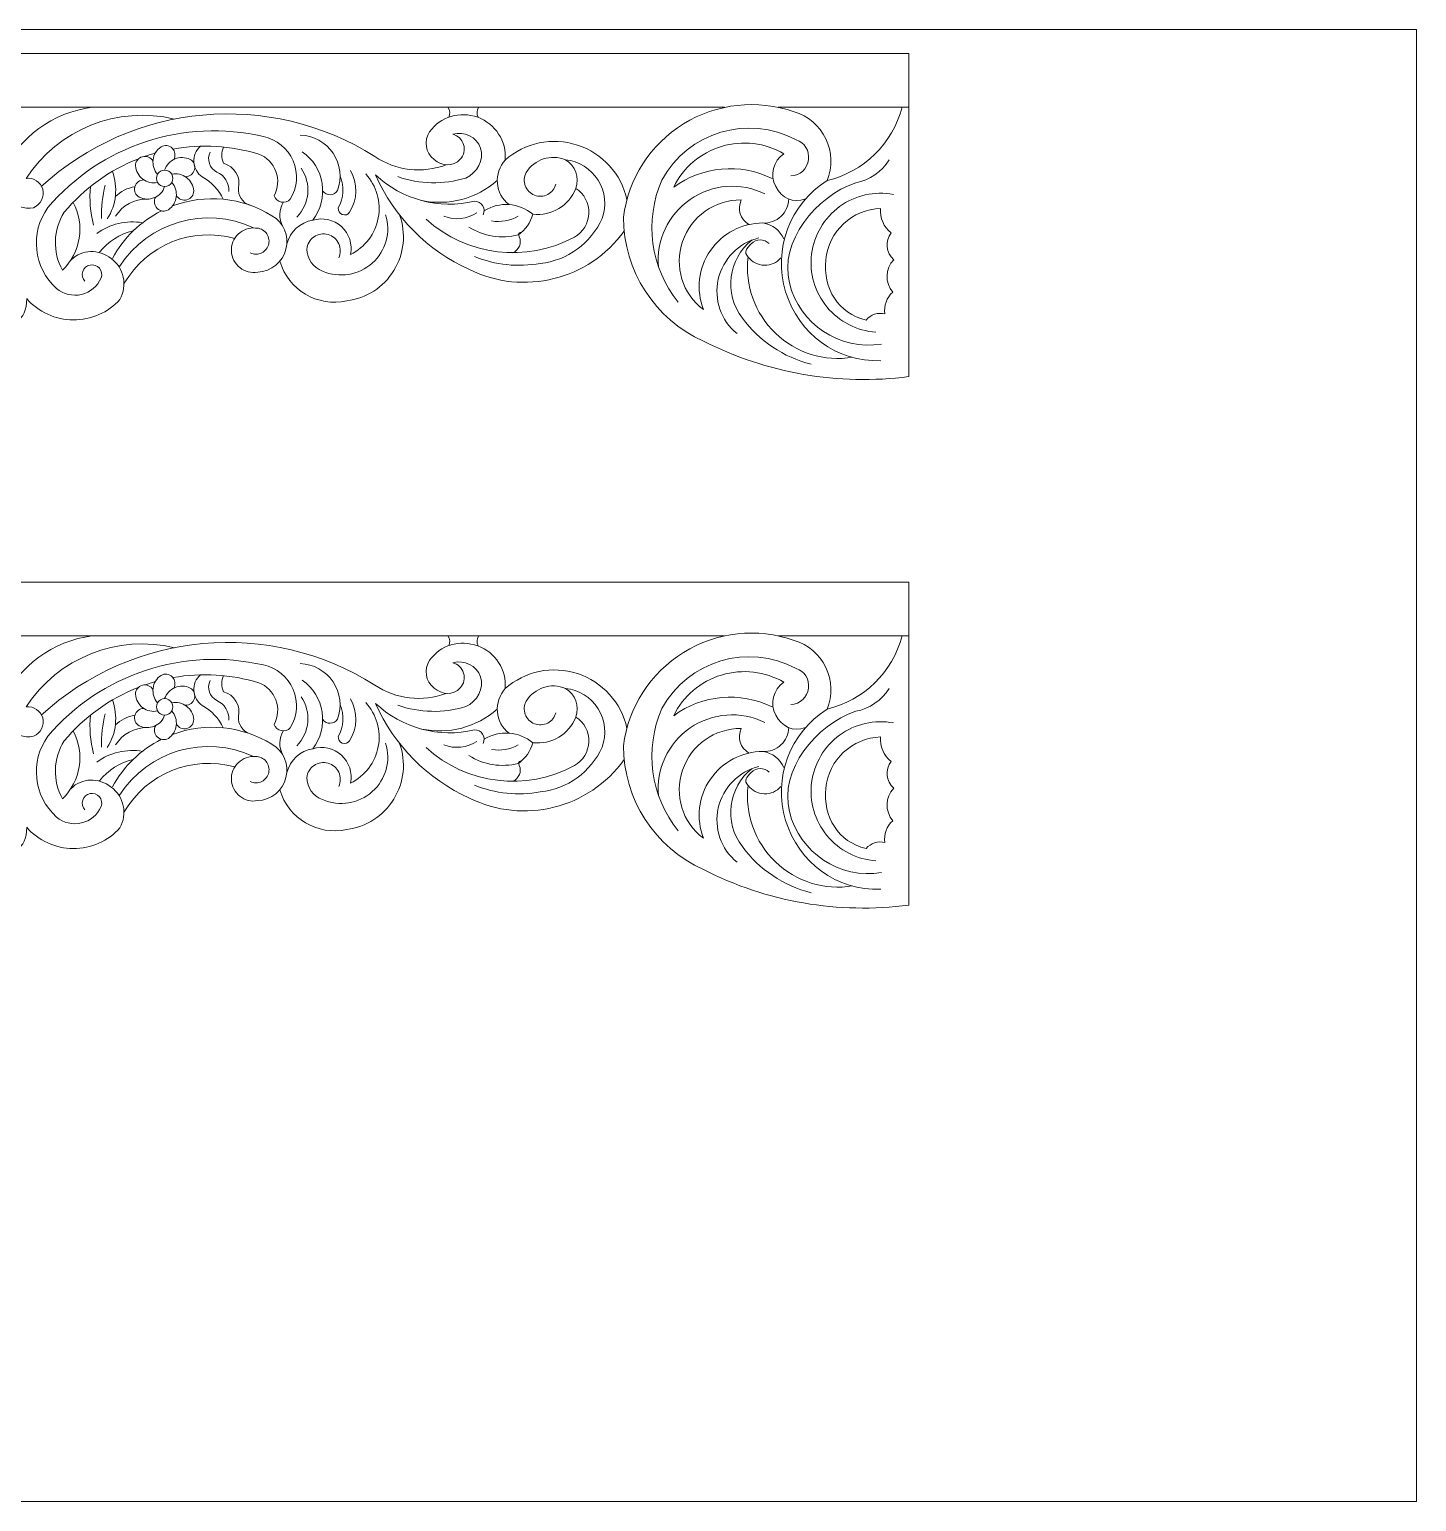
# Model space of a CAD drawing. Header units: millimetres. Extents: x 4871 to 5115, y 2124 to 2384.
# Drawn here: x 4999.9 to 5114.9, y 2124.1 to 2246.1 of the extents above; entities that cross this region are included whole.
import ezdxf

# ---------------------------------------------------------------- set-up
doc = ezdxf.new("R2010")
doc.units = ezdxf.units.MM
doc.header["$MEASUREMENT"] = 0
doc.layers.add('SITARA ALL', color=18, linetype='Continuous', true_color=0x000000)

msp = doc.modelspace()

# ---------------------------------------------------------------- linework, layer by layer
at = {"layer": 'SITARA ALL', "lineweight": 9}
for points, knots in [([(4870.88, 2246.05), (4870.88, 2246.05), (5114.88, 2246.05), (5114.88, 2246.05), (5114.88, 2246.05), (5114.88, 2124.05), (5114.88, 2124.05), (5114.88, 2124.05), (4870.88, 2124.05), (4870.88, 2124.05), (4870.88, 2124.05), (4870.88, 2246.05), (4870.88, 2246.05)], [0, 0, 0, 0, 0.25, 0.25, 0.25, 0.5, 0.5, 0.5, 0.75, 0.75, 0.75, 1, 1, 1, 1]), ([(5072.25, 2239.6), (5071.46, 2236.59), (5069.07, 2234.25), (5066.04, 2233.53), (5066.49, 2234.65), (5066.45, 2235.9), (5065.93, 2236.99), (5065.4, 2238.07), (5064.45, 2238.89), (5063.3, 2239.23), (5060.25, 2240.29), (5056.88, 2239.92), (5054.14, 2238.22), (5051.39, 2236.52), (5049.56, 2233.69), (5049.16, 2230.48), (5049.16, 2226.06), (5051.75, 2222.04), (5055.79, 2220.22), (5061.04, 2217.55), (5066.97, 2216.52), (5072.81, 2217.28), (5072.81, 2217.28), (5072.81, 2244.05), (5072.81, 2244.05), (5072.81, 2244.05), (4872.88, 2244.05), (4872.88, 2244.05), (4872.88, 2244.05), (4872.88, 2217.28), (4872.88, 2217.28), (4878.72, 2216.52), (4884.65, 2217.55), (4889.9, 2220.22), (4893.93, 2222.05), (4896.53, 2226.06), (4896.53, 2230.48), (4896.12, 2233.69), (4894.28, 2236.54), (4891.53, 2238.23), (4888.79, 2239.93), (4885.44, 2240.3), (4882.39, 2239.23), (4881.23, 2238.89), (4880.28, 2238.07), (4879.76, 2236.98), (4879.23, 2235.9), (4879.19, 2234.65), (4879.65, 2233.53), (4876.62, 2234.25), (4874.23, 2236.59), (4873.44, 2239.6), (4873.44, 2239.6), (4883.7, 2239.6), (4883.7, 2239.6)], [0, 0, 0, 0, 0.052632, 0.052632, 0.052632, 0.105263, 0.105263, 0.105263, 0.157895, 0.157895, 0.157895, 0.210526, 0.210526, 0.210526, 0.263158, 0.263158, 0.263158, 0.315789, 0.315789, 0.315789, 0.368421, 0.368421, 0.368421, 0.421053, 0.421053, 0.421053, 0.473684, 0.473684, 0.473684, 0.526316, 0.526316, 0.526316, 0.578947, 0.578947, 0.578947, 0.631579, 0.631579, 0.631579, 0.684211, 0.684211, 0.684211, 0.736842, 0.736842, 0.736842, 0.789474, 0.789474, 0.789474, 0.842105, 0.842105, 0.842105, 0.894737, 0.894737, 0.894737, 1, 1, 1, 1]), ([(5034.47, 2234.83), (5032.51, 2234.09), (5030.3, 2234.34), (5028.56, 2235.52), (5019.83, 2241.03), (5008.51, 2240.01), (5000.92, 2233.03)], [0, 0, 0, 0, 0.333333, 0.333333, 0.333333, 1, 1, 1, 1]), ([(5011.96, 2238.62), (5007.24, 2239.75), (5002.31, 2237.79), (4999.67, 2233.71), (5000.29, 2233.79), (5000.87, 2233.4), (5001.04, 2232.8), (5001.21, 2232.2), (5000.85, 2231.54), (5000.28, 2231.28), (4999.51, 2231.13), (4998.71, 2231.4), (4998.19, 2231.98), (4997.66, 2232.57), (4997.48, 2233.39), (4997.71, 2234.15), (4999.07, 2237.13), (5001.88, 2239.19), (5005.13, 2239.6)], [0, 0, 0, 0, 0.142857, 0.142857, 0.142857, 0.285714, 0.285714, 0.285714, 0.428571, 0.428571, 0.428571, 0.571429, 0.571429, 0.571429, 0.714286, 0.714286, 0.714286, 1, 1, 1, 1]), ([(5004.53, 2225.18), (5004.33, 2225.4), (5004.26, 2225.7), (5004.35, 2225.98), (5004.44, 2226.26), (5004.67, 2226.47), (5004.96, 2226.52), (5005.24, 2226.58), (5005.54, 2226.48), (5005.73, 2226.26), (5005.92, 2226.04), (5005.98, 2225.73), (5005.88, 2225.46), (5005.58, 2224.77), (5004.98, 2224.26), (5004.25, 2224.09), (5003.53, 2223.92), (5002.75, 2224.1), (5002.18, 2224.58), (5000.26, 2226.3), (4999.96, 2229.2), (5001.46, 2231.29), (5005.84, 2236.44), (5012.74, 2238.71), (5019.32, 2237.18), (5020.42, 2236.95), (5021.34, 2236.2), (5021.79, 2235.16), (5022.23, 2234.13), (5022.14, 2232.94), (5021.55, 2231.98), (5021.36, 2231.77), (5021.07, 2231.68), (5020.8, 2231.74), (5020.53, 2231.8), (5020.3, 2232), (5020.22, 2232.27), (5020.55, 2232.89), (5020.6, 2233.62), (5020.36, 2234.28), (5020.11, 2234.94), (5019.6, 2235.47), (5018.94, 2235.72), (5016.64, 2236.42), (5014.2, 2236.56), (5011.83, 2236.14)], [0, 0, 0, 0, 0.0625, 0.0625, 0.0625, 0.125, 0.125, 0.125, 0.1875, 0.1875, 0.1875, 0.25, 0.25, 0.25, 0.3125, 0.3125, 0.3125, 0.375, 0.375, 0.375, 0.4375, 0.4375, 0.4375, 0.5, 0.5, 0.5, 0.5625, 0.5625, 0.5625, 0.625, 0.625, 0.625, 0.6875, 0.6875, 0.6875, 0.75, 0.75, 0.75, 0.8125, 0.8125, 0.8125, 0.875, 0.875, 0.875, 1, 1, 1, 1]), ([(5039.36, 2235.23), (5039.48, 2236.79), (5038.55, 2238.23), (5037.08, 2238.77), (5035.61, 2239.3), (5034, 2238.84), (5033.09, 2237.57), (5032.6, 2236.83), (5032.76, 2235.83), (5033.46, 2235.27), (5034.15, 2234.72), (5035.02, 2234.65), (5035.64, 2235.29), (5035.94, 2235.62), (5036.04, 2236.08), (5035.91, 2236.51), (5035.78, 2236.94), (5035.44, 2237.26), (5035.01, 2237.36), (5035.97, 2237.65), (5036.98, 2237.14), (5037.32, 2236.2), (5037.67, 2235.27), (5037, 2234.14), (5036.09, 2233.73), (5034.24, 2233.17), (5032.27, 2233.21), (5030.45, 2233.85)], [0, 0, 0, 0, 0.1, 0.1, 0.1, 0.2, 0.2, 0.2, 0.3, 0.3, 0.3, 0.4, 0.4, 0.4, 0.5, 0.5, 0.5, 0.6, 0.6, 0.6, 0.7, 0.7, 0.7, 0.8, 0.8, 0.8, 1, 1, 1, 1]), ([(5063.04, 2233.91), (5063.79, 2233.94), (5064.4, 2234.51), (5064.49, 2235.26), (5064.58, 2236), (5064.19, 2236.68), (5063.47, 2236.9), (5059.47, 2239.03), (5054.51, 2237.55), (5052.34, 2233.57), (5050.87, 2230.21), (5051.39, 2226.31), (5053.69, 2223.44)], [0, 0, 0, 0, 0.2, 0.2, 0.2, 0.4, 0.4, 0.4, 0.6, 0.6, 0.6, 1, 1, 1, 1]), ([(5011.89, 2235.27), (5012.07, 2235.57), (5012.02, 2235.96), (5011.77, 2236.21), (5011.51, 2236.45), (5011.14, 2236.51), (5010.84, 2236.32), (5010.47, 2236.07), (5010.23, 2235.68), (5010.18, 2235.25), (5010.13, 2234.81), (5010.26, 2234.38), (5010.55, 2234.05)], [0, 0, 0, 0, 0.2, 0.2, 0.2, 0.4, 0.4, 0.4, 0.6, 0.6, 0.6, 1, 1, 1, 1]), ([(5014.1, 2236.37), (5013.73, 2236.04), (5013.53, 2235.56), (5013.56, 2235.06), (5013.59, 2234.56), (5013.85, 2234.11), (5014.26, 2233.83), (5015.02, 2233.41), (5015.63, 2232.76), (5016, 2231.98)], [0, 0, 0, 0, 0.25, 0.25, 0.25, 0.5, 0.5, 0.5, 1, 1, 1, 1]), ([(5016.02, 2236.3), (5015.83, 2235.88), (5015.83, 2235.39), (5016.01, 2234.96), (5016.91, 2234.73), (5017.47, 2233.81), (5017.25, 2232.9), (5017.21, 2232.28), (5017.58, 2231.71), (5018.16, 2231.5)], [0, 0, 0, 0, 0.25, 0.25, 0.25, 0.5, 0.5, 0.5, 1, 1, 1, 1]), ([(5024.24, 2232.66), (5024.38, 2232.46), (5024.62, 2232.34), (5024.86, 2232.35), (5025.11, 2232.36), (5025.33, 2232.49), (5025.46, 2232.7), (5025.85, 2233.73), (5025.71, 2234.88), (5025.1, 2235.79), (5024.49, 2236.7), (5023.48, 2237.26), (5022.38, 2237.29)], [0, 0, 0, 0, 0.2, 0.2, 0.2, 0.4, 0.4, 0.4, 0.6, 0.6, 0.6, 1, 1, 1, 1]), ([(5049.45, 2231.93), (5048.98, 2234.07), (5047.42, 2235.8), (5045.34, 2236.47), (5043.26, 2237.15), (5040.99, 2236.68), (5039.36, 2235.23), (5038.89, 2234.71), (5038.65, 2234.01), (5038.71, 2233.31), (5038.77, 2232.61), (5039.12, 2231.96), (5039.68, 2231.53)], [0, 0, 0, 0, 0.2, 0.2, 0.2, 0.4, 0.4, 0.4, 0.6, 0.6, 0.6, 1, 1, 1, 1]), ([(5061.47, 2233.7), (5058.83, 2235), (5055.69, 2234.72), (5053.32, 2232.98), (5054.11, 2234.61), (5055.55, 2235.83), (5057.28, 2236.36), (5059.01, 2236.88), (5060.89, 2236.66), (5062.46, 2235.75), (5061.57, 2235.15), (5061.28, 2233.98), (5061.78, 2233.03), (5062.28, 2232.08), (5063.23, 2231.6), (5064.23, 2232.01)], [0, 0, 0, 0, 0.166667, 0.166667, 0.166667, 0.333333, 0.333333, 0.333333, 0.5, 0.5, 0.5, 0.666667, 0.666667, 0.666667, 1, 1, 1, 1]), ([(5008.99, 2235.34), (5006.59, 2234.41), (5004.47, 2232.88), (5002.82, 2230.9), (5001.9, 2229.45), (5001.84, 2227.6), (5002.67, 2226.09), (5004.19, 2227.56), (5004.56, 2229.86), (5003.56, 2231.72)], [0, 0, 0, 0, 0.25, 0.25, 0.25, 0.5, 0.5, 0.5, 1, 1, 1, 1]), ([(5010.17, 2235.14), (5010, 2235.45), (5009.64, 2235.6), (5009.3, 2235.5), (5008.95, 2235.41), (5008.72, 2235.11), (5008.73, 2234.75), (5008.76, 2234.32), (5008.98, 2233.91), (5009.33, 2233.65), (5009.68, 2233.38), (5010.13, 2233.28), (5010.55, 2233.37)], [0, 0, 0, 0, 0.2, 0.2, 0.2, 0.4, 0.4, 0.4, 0.6, 0.6, 0.6, 1, 1, 1, 1]), ([(5012.86, 2233.84), (5013.21, 2233.84), (5013.52, 2234.08), (5013.61, 2234.42), (5013.7, 2234.76), (5013.56, 2235.11), (5013.25, 2235.28), (5012.85, 2235.47), (5012.39, 2235.49), (5011.99, 2235.32), (5011.59, 2235.14), (5011.28, 2234.81), (5011.14, 2234.39)], [0, 0, 0, 0, 0.2, 0.2, 0.2, 0.4, 0.4, 0.4, 0.6, 0.6, 0.6, 1, 1, 1, 1]), ([(5016.46, 2232.63), (5016.5, 2233.32), (5016.11, 2233.96), (5015.47, 2234.23), (5014.86, 2234.54), (5014.61, 2235.28), (5014.91, 2235.89)], [0, 0, 0, 0, 0.333333, 0.333333, 0.333333, 1, 1, 1, 1]), ([(5027.8, 2234.08), (5028.7, 2233.09), (5029.09, 2231.74), (5028.84, 2230.43), (5028.6, 2229.12), (5027.74, 2227.99), (5026.55, 2227.4), (5026.72, 2228.25), (5026.43, 2229.13), (5025.79, 2229.71), (5025.14, 2230.29), (5024.25, 2230.49), (5023.42, 2230.24), (5024.08, 2231.1), (5024.36, 2232.2), (5024.19, 2233.27), (5024.03, 2234.35), (5023.43, 2235.3), (5022.54, 2235.92)], [0, 0, 0, 0, 0.142857, 0.142857, 0.142857, 0.285714, 0.285714, 0.285714, 0.428571, 0.428571, 0.428571, 0.571429, 0.571429, 0.571429, 0.714286, 0.714286, 0.714286, 1, 1, 1, 1]), ([(5037.61, 2231.03), (5038.88, 2231.81), (5040.5, 2231.69), (5041.65, 2230.74), (5043.19, 2230.56), (5044.65, 2231.44), (5045.22, 2232.88), (5045.53, 2233.77), (5045.17, 2234.76), (5044.36, 2235.25), (5045.47, 2235.13), (5046.47, 2234.51), (5047.07, 2233.56), (5047.66, 2232.61), (5047.78, 2231.43), (5047.39, 2230.38), (5046.47, 2228.32), (5044.52, 2226.9), (5042.27, 2226.66), (5040.43, 2226.33), (5038.54, 2226.53), (5036.82, 2227.23)], [0, 0, 0, 0, 0.125, 0.125, 0.125, 0.25, 0.25, 0.25, 0.375, 0.375, 0.375, 0.5, 0.5, 0.5, 0.625, 0.625, 0.625, 0.75, 0.75, 0.75, 1, 1, 1, 1]), ([(5044.36, 2235.25), (5043.16, 2235.74), (5041.78, 2235.29), (5041.1, 2234.19), (5040.92, 2233.85), (5040.89, 2233.46), (5041.02, 2233.1), (5041.15, 2232.74), (5041.43, 2232.46), (5041.78, 2232.32), (5042.14, 2232.18), (5042.54, 2232.2), (5042.88, 2232.37), (5043.21, 2232.55), (5043.46, 2232.86), (5043.55, 2233.23)], [0, 0, 0, 0, 0.166667, 0.166667, 0.166667, 0.333333, 0.333333, 0.333333, 0.5, 0.5, 0.5, 0.666667, 0.666667, 0.666667, 1, 1, 1, 1]), ([(5070.55, 2219.98), (5067.07, 2219.42), (5063.75, 2221.62), (5062.91, 2225.04), (5062.07, 2228.46), (5065.08, 2232.22), (5068.41, 2233.34), (5069.56, 2233.57), (5070.56, 2234.26), (5071.18, 2235.25)], [0, 0, 0, 0, 0.25, 0.25, 0.25, 0.5, 0.5, 0.5, 1, 1, 1, 1]), ([(5011.82, 2233.71), (5011.82, 2233.96), (5011.69, 2234.18), (5011.48, 2234.3), (5011.27, 2234.42), (5011.01, 2234.42), (5010.8, 2234.3), (5010.59, 2234.18), (5010.46, 2233.96), (5010.46, 2233.71), (5010.46, 2233.47), (5010.59, 2233.25), (5010.8, 2233.13), (5011.01, 2233), (5011.27, 2233), (5011.48, 2233.13), (5011.69, 2233.25), (5011.82, 2233.47), (5011.82, 2233.71)], [0, 0, 0, 0, 0.166667, 0.166667, 0.166667, 0.333333, 0.333333, 0.333333, 0.5, 0.5, 0.5, 0.666667, 0.666667, 0.666667, 0.833333, 0.833333, 0.833333, 1, 1, 1, 1]), ([(5012.11, 2232.29), (5012.29, 2231.98), (5012.65, 2231.83), (5012.99, 2231.93), (5013.33, 2232.02), (5013.56, 2232.32), (5013.55, 2232.67), (5013.52, 2233.11), (5013.3, 2233.52), (5012.95, 2233.78), (5012.6, 2234.04), (5012.16, 2234.14), (5011.73, 2234.05)], [0, 0, 0, 0, 0.2, 0.2, 0.2, 0.4, 0.4, 0.4, 0.6, 0.6, 0.6, 1, 1, 1, 1]), ([(5025.68, 2233.9), (5026.04, 2233.04), (5025.98, 2232.06), (5025.52, 2231.26), (5025.5, 2231.02), (5025.64, 2230.79), (5025.86, 2230.71), (5026.09, 2230.63), (5026.33, 2230.7), (5026.46, 2230.9), (5027.13, 2231.96), (5027.16, 2233.3), (5026.53, 2234.37)], [0, 0, 0, 0, 0.2, 0.2, 0.2, 0.4, 0.4, 0.4, 0.6, 0.6, 0.6, 1, 1, 1, 1]), ([(5049.22, 2229.34), (5046.31, 2225.29), (5040.87, 2223.94), (5036.4, 2226.15), (5032.93, 2227.72), (5030.16, 2230.51), (5028.62, 2233.99), (5030.81, 2231.94), (5033.88, 2231.12), (5036.81, 2231.81), (5037.08, 2231.82), (5037.34, 2231.68), (5037.49, 2231.45), (5037.64, 2231.22), (5037.65, 2230.93), (5037.53, 2230.68)], [0, 0, 0, 0, 0.166667, 0.166667, 0.166667, 0.333333, 0.333333, 0.333333, 0.5, 0.5, 0.5, 0.666667, 0.666667, 0.666667, 1, 1, 1, 1]), ([(5009.42, 2233.58), (5009.07, 2233.59), (5008.76, 2233.35), (5008.67, 2233.01), (5008.58, 2232.67), (5008.73, 2232.32), (5009.04, 2232.15), (5009.43, 2231.96), (5009.89, 2231.94), (5010.29, 2232.11), (5010.7, 2232.28), (5011.01, 2232.62), (5011.14, 2233.04)], [0, 0, 0, 0, 0.2, 0.2, 0.2, 0.4, 0.4, 0.4, 0.6, 0.6, 0.6, 1, 1, 1, 1]), ([(5010.4, 2232.16), (5010.21, 2231.86), (5010.27, 2231.47), (5010.52, 2231.22), (5010.77, 2230.97), (5011.15, 2230.92), (5011.45, 2231.11), (5011.81, 2231.35), (5012.05, 2231.74), (5012.1, 2232.18), (5012.16, 2232.61), (5012.02, 2233.05), (5011.73, 2233.37)], [0, 0, 0, 0, 0.2, 0.2, 0.2, 0.4, 0.4, 0.4, 0.6, 0.6, 0.6, 1, 1, 1, 1]), ([(5032.8, 2230.33), (5036.17, 2227.28), (5041.1, 2226.68), (5045.1, 2228.84), (5045.81, 2229.25), (5046.26, 2230), (5046.29, 2230.83), (5046.31, 2231.65), (5045.91, 2232.43), (5045.22, 2232.88)], [0, 0, 0, 0, 0.25, 0.25, 0.25, 0.5, 0.5, 0.5, 1, 1, 1, 1]), ([(5060.87, 2232.43), (5058.88, 2233.41), (5056.51, 2233.23), (5054.68, 2231.96), (5052.85, 2230.69), (5051.85, 2228.56), (5052.06, 2226.35)], [0, 0, 0, 0, 0.333333, 0.333333, 0.333333, 1, 1, 1, 1]), ([(5066.04, 2233.53), (5062.94, 2231.59), (5061.53, 2227.81), (5062.6, 2224.31), (5063.67, 2220.81), (5066.82, 2218.47), (5070.48, 2218.6)], [0, 0, 0, 0, 0.333333, 0.333333, 0.333333, 1, 1, 1, 1]), ([(5071.53, 2232.38), (5069.97, 2232.67), (5068.36, 2232.31), (5067.07, 2231.37), (5065.79, 2230.43), (5064.95, 2229.02), (5064.75, 2227.44), (5064.55, 2225.86), (5065.01, 2224.27), (5066.02, 2223.05), (5067.03, 2221.82), (5068.5, 2221.07), (5070.08, 2220.96)], [0, 0, 0, 0, 0.2, 0.2, 0.2, 0.4, 0.4, 0.4, 0.6, 0.6, 0.6, 1, 1, 1, 1]), ([(5018.24, 2227.53), (5018.54, 2227.38), (5018.89, 2227.39), (5019.19, 2227.54), (5019.48, 2227.68), (5019.7, 2227.96), (5019.77, 2228.28), (5019.83, 2228.61), (5019.75, 2228.94), (5019.54, 2229.2), (5019.33, 2229.45), (5019.01, 2229.6), (5018.68, 2229.59), (5018.15, 2229.64), (5017.62, 2229.46), (5017.24, 2229.09), (5016.85, 2228.72), (5016.64, 2228.2), (5016.67, 2227.67), (5016.7, 2227.14), (5016.95, 2226.64), (5017.37, 2226.31), (5017.79, 2225.98), (5018.33, 2225.84), (5018.85, 2225.94), (5019.97, 2225.99), (5020.93, 2226.77), (5021.19, 2227.85), (5021.46, 2228.94), (5021, 2230.06), (5020.03, 2230.61), (5017.56, 2232.15), (5014.51, 2232.45), (5011.79, 2231.42)], [0, 0, 0, 0, 0.083333, 0.083333, 0.083333, 0.166667, 0.166667, 0.166667, 0.25, 0.25, 0.25, 0.333333, 0.333333, 0.333333, 0.416667, 0.416667, 0.416667, 0.5, 0.5, 0.5, 0.583333, 0.583333, 0.583333, 0.666667, 0.666667, 0.666667, 0.75, 0.75, 0.75, 0.833333, 0.833333, 0.833333, 1, 1, 1, 1]), ([(5059.56, 2229.89), (5058.85, 2230.29), (5058.57, 2231.18), (5058.92, 2231.92), (5056.72, 2231.95), (5054.76, 2230.55), (5054.06, 2228.47), (5053.36, 2226.39), (5054.03, 2224.14), (5055.79, 2222.83), (5055.16, 2224.45), (5055.37, 2226.28), (5056.36, 2227.72), (5057.34, 2229.15), (5058.98, 2230.01), (5060.72, 2230.01)], [0, 0, 0, 0, 0.166667, 0.166667, 0.166667, 0.333333, 0.333333, 0.333333, 0.5, 0.5, 0.5, 0.666667, 0.666667, 0.666667, 1, 1, 1, 1]), ([(5062.45, 2228.69), (5062.14, 2229.4), (5061.49, 2229.9), (5060.72, 2230.01), (5061.27, 2229.98), (5061.81, 2230.18), (5062.21, 2230.56), (5062.62, 2230.93), (5062.84, 2231.46), (5062.85, 2232.01)], [0, 0, 0, 0, 0.25, 0.25, 0.25, 0.5, 0.5, 0.5, 1, 1, 1, 1]), ([(5020.69, 2226.84), (5021.39, 2224.46), (5023.81, 2223.02), (5026.23, 2223.56), (5027.85, 2223.76), (5029.28, 2224.68), (5030.13, 2226.07), (5030.99, 2227.46), (5031.16, 2229.15), (5030.61, 2230.68)], [0, 0, 0, 0, 0.25, 0.25, 0.25, 0.5, 0.5, 0.5, 1, 1, 1, 1]), ([(5025.57, 2227.12), (5025.74, 2227.49), (5025.74, 2227.92), (5025.57, 2228.29), (5025.4, 2228.66), (5025.07, 2228.94), (5024.68, 2229.05), (5024.28, 2229.16), (5023.86, 2229.09), (5023.52, 2228.86), (5023.18, 2228.63), (5022.96, 2228.26), (5022.92, 2227.85), (5022.94, 2227.03), (5023.46, 2226.3), (5024.23, 2226.02), (5025.61, 2225.42), (5027.22, 2225.68), (5028.35, 2226.69), (5029.47, 2227.7), (5029.91, 2229.25), (5029.45, 2230.69)], [0, 0, 0, 0, 0.125, 0.125, 0.125, 0.25, 0.25, 0.25, 0.375, 0.375, 0.375, 0.5, 0.5, 0.5, 0.625, 0.625, 0.625, 0.75, 0.75, 0.75, 1, 1, 1, 1]), ([(5040, 2227.55), (5040.51, 2227.77), (5040.74, 2228.36), (5040.53, 2228.87), (5040.31, 2229.38), (5040.95, 2229.25), (5040.44, 2229.03), (5041.03, 2229.44), (5041.46, 2230.05), (5041.65, 2230.74)], [0, 0, 0, 0, 0.25, 0.25, 0.25, 0.5, 0.5, 0.5, 1, 1, 1, 1]), ([(5069.26, 2221.97), (5069.65, 2222.42), (5070.25, 2222.62), (5070.83, 2222.48), (5070.71, 2223.15), (5070.96, 2223.83), (5071.48, 2224.28), (5070.81, 2225.06), (5070.84, 2226.23), (5071.56, 2226.97), (5070.91, 2227.54), (5070.81, 2228.51), (5071.34, 2229.19), (5070.72, 2229.68), (5070.4, 2230.44), (5070.47, 2231.22), (5068.1, 2231.15), (5066.16, 2229.32), (5065.92, 2226.96), (5065.69, 2224.6), (5066.95, 2222.51), (5069.26, 2221.97)], [0, 0, 0, 0, 0.142857, 0.142857, 0.142857, 0.285714, 0.285714, 0.285714, 0.428571, 0.428571, 0.428571, 0.571429, 0.571429, 0.571429, 0.714286, 0.714286, 0.714286, 0.857143, 0.857143, 0.857143, 1, 1, 1, 1]), ([(4994.62, 2224.42), (4994.49, 2224.03), (4994.53, 2223.6), (4994.75, 2223.25), (4994.97, 2222.9), (4995.33, 2222.67), (4995.74, 2222.62), (4996.15, 2222.57), (4996.56, 2222.7), (4996.85, 2222.99), (4997.15, 2223.28), (4997.3, 2223.68), (4997.26, 2224.09), (4997.08, 2225.12), (4996.24, 2225.89), (4995.21, 2225.98), (4994.17, 2226.07), (4993.22, 2225.49), (4992.88, 2224.51), (4993.04, 2222.63), (4994.67, 2221.21), (4996.56, 2221.31), (4998.45, 2221.41), (4999.75, 2221.84), (4999.71, 2223.74), (5000.68, 2222.63), (5002.09, 2221.98), (5003.57, 2221.98), (5005.05, 2221.97), (5006.45, 2222.58), (5007.44, 2223.68), (5008.07, 2224.83), (5007.77, 2226.28), (5006.72, 2227.07), (5005.67, 2227.86), (5004.3, 2227.86), (5003.37, 2226.94)], [0, 0, 0, 0, 0.076923, 0.076923, 0.076923, 0.153846, 0.153846, 0.153846, 0.230769, 0.230769, 0.230769, 0.307692, 0.307692, 0.307692, 0.384615, 0.384615, 0.384615, 0.461538, 0.461538, 0.461538, 0.538462, 0.538462, 0.538462, 0.615385, 0.615385, 0.615385, 0.692308, 0.692308, 0.692308, 0.769231, 0.769231, 0.769231, 0.846154, 0.846154, 0.846154, 1, 1, 1, 1]), ([(5060.38, 2228.77), (5058.7, 2228.36), (5057.4, 2227.03), (5057.02, 2225.35), (5056.64, 2223.67), (5057.23, 2221.93), (5058.57, 2220.84)], [0, 0, 0, 0, 0.333333, 0.333333, 0.333333, 1, 1, 1, 1]), ([(5059.82, 2228.61), (5057.82, 2227.03), (5057.46, 2224.15), (5059.01, 2222.13), (5060.41, 2220.23), (5062.42, 2218.88), (5064.71, 2218.32)], [0, 0, 0, 0, 0.333333, 0.333333, 0.333333, 1, 1, 1, 1]), ([(5061.24, 2228.3), (5060.82, 2228.71), (5060.16, 2228.7), (5059.75, 2228.29), (5059.34, 2227.87), (5059.09, 2227.61), (5059.49, 2227.19), (5059.21, 2224.85), (5060.05, 2222.51), (5061.75, 2220.87), (5063.46, 2219.24), (5065.82, 2218.5), (5068.15, 2218.88)], [0, 0, 0, 0, 0.2, 0.2, 0.2, 0.4, 0.4, 0.4, 0.6, 0.6, 0.6, 1, 1, 1, 1]), ([(5059.49, 2227.19), (5059.81, 2226.77), (5060.3, 2226.53), (5060.83, 2226.51), (5061.36, 2226.5), (5061.86, 2226.72), (5062.21, 2227.11)], [0, 0, 0, 0, 0.333333, 0.333333, 0.333333, 1, 1, 1, 1]), ([(5072.25, 2195.79), (5071.46, 2192.78), (5069.07, 2190.45), (5066.04, 2189.72), (5066.49, 2190.84), (5066.45, 2192.1), (5065.93, 2193.18), (5065.4, 2194.27), (5064.45, 2195.08), (5063.3, 2195.42), (5060.25, 2196.49), (5056.88, 2196.12), (5054.14, 2194.42), (5051.39, 2192.71), (5049.56, 2189.88), (5049.16, 2186.68), (5049.16, 2182.25), (5051.75, 2178.24), (5055.79, 2176.42), (5061.04, 2173.74), (5066.97, 2172.72), (5072.81, 2173.48), (5072.81, 2173.48), (5072.81, 2200.25), (5072.81, 2200.25), (5072.81, 2200.25), (4872.88, 2200.25), (4872.88, 2200.25), (4872.88, 2200.25), (4872.88, 2173.48), (4872.88, 2173.48), (4878.72, 2172.72), (4884.65, 2173.74), (4889.9, 2176.42), (4893.93, 2178.24), (4896.53, 2182.25), (4896.53, 2186.68), (4896.12, 2189.88), (4894.28, 2192.73), (4891.53, 2194.43), (4888.79, 2196.12), (4885.44, 2196.49), (4882.39, 2195.42), (4881.23, 2195.08), (4880.28, 2194.26), (4879.76, 2193.18), (4879.23, 2192.09), (4879.19, 2190.84), (4879.65, 2189.72), (4876.62, 2190.45), (4874.23, 2192.78), (4873.44, 2195.79), (4873.44, 2195.79), (4883.7, 2195.79), (4883.7, 2195.79)], [0, 0, 0, 0, 0.052632, 0.052632, 0.052632, 0.105263, 0.105263, 0.105263, 0.157895, 0.157895, 0.157895, 0.210526, 0.210526, 0.210526, 0.263158, 0.263158, 0.263158, 0.315789, 0.315789, 0.315789, 0.368421, 0.368421, 0.368421, 0.421053, 0.421053, 0.421053, 0.473684, 0.473684, 0.473684, 0.526316, 0.526316, 0.526316, 0.578947, 0.578947, 0.578947, 0.631579, 0.631579, 0.631579, 0.684211, 0.684211, 0.684211, 0.736842, 0.736842, 0.736842, 0.789474, 0.789474, 0.789474, 0.842105, 0.842105, 0.842105, 0.894737, 0.894737, 0.894737, 1, 1, 1, 1]), ([(5034.47, 2191.03), (5032.51, 2190.28), (5030.3, 2190.54), (5028.56, 2191.72), (5019.83, 2197.22), (5008.51, 2196.2), (5000.92, 2189.22)], [0, 0, 0, 0, 0.333333, 0.333333, 0.333333, 1, 1, 1, 1]), ([(5011.96, 2194.81), (5007.24, 2195.94), (5002.31, 2193.98), (4999.67, 2189.91), (5000.29, 2189.98), (5000.87, 2189.59), (5001.04, 2188.99), (5001.21, 2188.39), (5000.85, 2187.73), (5000.28, 2187.47), (4999.51, 2187.32), (4998.71, 2187.59), (4998.19, 2188.18), (4997.66, 2188.76), (4997.48, 2189.59), (4997.71, 2190.34), (4999.07, 2193.32), (5001.88, 2195.39), (5005.13, 2195.79)], [0, 0, 0, 0, 0.142857, 0.142857, 0.142857, 0.285714, 0.285714, 0.285714, 0.428571, 0.428571, 0.428571, 0.571429, 0.571429, 0.571429, 0.714286, 0.714286, 0.714286, 1, 1, 1, 1]), ([(5004.53, 2181.38), (5004.33, 2181.59), (5004.26, 2181.89), (5004.35, 2182.17), (5004.44, 2182.45), (5004.67, 2182.66), (5004.96, 2182.72), (5005.24, 2182.78), (5005.54, 2182.68), (5005.73, 2182.46), (5005.92, 2182.24), (5005.98, 2181.93), (5005.88, 2181.66), (5005.58, 2180.97), (5004.98, 2180.46), (5004.25, 2180.29), (5003.53, 2180.11), (5002.75, 2180.3), (5002.18, 2180.78), (5000.26, 2182.5), (4999.96, 2185.39), (5001.46, 2187.48), (5005.84, 2192.63), (5012.74, 2194.91), (5019.32, 2193.38), (5020.42, 2193.15), (5021.34, 2192.39), (5021.79, 2191.36), (5022.23, 2190.32), (5022.14, 2189.13), (5021.55, 2188.17), (5021.36, 2187.97), (5021.07, 2187.88), (5020.8, 2187.94), (5020.53, 2188), (5020.3, 2188.2), (5020.22, 2188.46), (5020.55, 2189.08), (5020.6, 2189.82), (5020.36, 2190.48), (5020.11, 2191.14), (5019.6, 2191.66), (5018.94, 2191.91), (5016.64, 2192.61), (5014.2, 2192.76), (5011.83, 2192.34)], [0, 0, 0, 0, 0.0625, 0.0625, 0.0625, 0.125, 0.125, 0.125, 0.1875, 0.1875, 0.1875, 0.25, 0.25, 0.25, 0.3125, 0.3125, 0.3125, 0.375, 0.375, 0.375, 0.4375, 0.4375, 0.4375, 0.5, 0.5, 0.5, 0.5625, 0.5625, 0.5625, 0.625, 0.625, 0.625, 0.6875, 0.6875, 0.6875, 0.75, 0.75, 0.75, 0.8125, 0.8125, 0.8125, 0.875, 0.875, 0.875, 1, 1, 1, 1]), ([(5039.36, 2191.42), (5039.48, 2192.98), (5038.55, 2194.43), (5037.08, 2194.96), (5035.61, 2195.5), (5034, 2195.04), (5033.09, 2193.77), (5032.6, 2193.02), (5032.76, 2192.02), (5033.46, 2191.47), (5034.15, 2190.91), (5035.02, 2190.84), (5035.64, 2191.49), (5035.94, 2191.82), (5036.04, 2192.28), (5035.91, 2192.71), (5035.78, 2193.13), (5035.44, 2193.45), (5035.01, 2193.56), (5035.97, 2193.84), (5036.98, 2193.33), (5037.32, 2192.4), (5037.67, 2191.46), (5037, 2190.33), (5036.09, 2189.93), (5034.24, 2189.37), (5032.27, 2189.41), (5030.45, 2190.05)], [0, 0, 0, 0, 0.1, 0.1, 0.1, 0.2, 0.2, 0.2, 0.3, 0.3, 0.3, 0.4, 0.4, 0.4, 0.5, 0.5, 0.5, 0.6, 0.6, 0.6, 0.7, 0.7, 0.7, 0.8, 0.8, 0.8, 1, 1, 1, 1]), ([(5063.04, 2190.1), (5063.79, 2190.14), (5064.4, 2190.71), (5064.49, 2191.45), (5064.58, 2192.2), (5064.19, 2192.88), (5063.47, 2193.09), (5059.47, 2195.22), (5054.51, 2193.74), (5052.34, 2189.77), (5050.87, 2186.4), (5051.39, 2182.5), (5053.69, 2179.64)], [0, 0, 0, 0, 0.2, 0.2, 0.2, 0.4, 0.4, 0.4, 0.6, 0.6, 0.6, 1, 1, 1, 1]), ([(5011.89, 2191.46), (5012.07, 2191.77), (5012.02, 2192.15), (5011.77, 2192.4), (5011.51, 2192.65), (5011.14, 2192.7), (5010.84, 2192.51), (5010.47, 2192.27), (5010.23, 2191.88), (5010.18, 2191.44), (5010.13, 2191.01), (5010.26, 2190.57), (5010.55, 2190.25)], [0, 0, 0, 0, 0.2, 0.2, 0.2, 0.4, 0.4, 0.4, 0.6, 0.6, 0.6, 1, 1, 1, 1]), ([(5014.1, 2192.57), (5013.73, 2192.24), (5013.53, 2191.75), (5013.56, 2191.26), (5013.59, 2190.76), (5013.85, 2190.3), (5014.26, 2190.03), (5015.02, 2189.6), (5015.63, 2188.95), (5016, 2188.17)], [0, 0, 0, 0, 0.25, 0.25, 0.25, 0.5, 0.5, 0.5, 1, 1, 1, 1]), ([(5016.02, 2192.5), (5015.83, 2192.07), (5015.83, 2191.59), (5016.01, 2191.16), (5016.91, 2190.93), (5017.47, 2190.01), (5017.25, 2189.09), (5017.21, 2188.48), (5017.58, 2187.91), (5018.16, 2187.7)], [0, 0, 0, 0, 0.25, 0.25, 0.25, 0.5, 0.5, 0.5, 1, 1, 1, 1]), ([(5024.24, 2188.85), (5024.38, 2188.65), (5024.62, 2188.54), (5024.86, 2188.55), (5025.11, 2188.56), (5025.33, 2188.69), (5025.46, 2188.89), (5025.85, 2189.92), (5025.71, 2191.07), (5025.1, 2191.98), (5024.49, 2192.9), (5023.48, 2193.46), (5022.38, 2193.49)], [0, 0, 0, 0, 0.2, 0.2, 0.2, 0.4, 0.4, 0.4, 0.6, 0.6, 0.6, 1, 1, 1, 1]), ([(5049.45, 2188.13), (5048.98, 2190.26), (5047.42, 2191.99), (5045.34, 2192.67), (5043.26, 2193.34), (5040.99, 2192.88), (5039.36, 2191.42), (5038.89, 2190.9), (5038.65, 2190.21), (5038.71, 2189.51), (5038.77, 2188.8), (5039.12, 2188.16), (5039.68, 2187.73)], [0, 0, 0, 0, 0.2, 0.2, 0.2, 0.4, 0.4, 0.4, 0.6, 0.6, 0.6, 1, 1, 1, 1]), ([(5061.47, 2189.9), (5058.83, 2191.2), (5055.69, 2190.92), (5053.32, 2189.18), (5054.11, 2190.8), (5055.55, 2192.03), (5057.28, 2192.55), (5059.01, 2193.08), (5060.89, 2192.85), (5062.46, 2191.95), (5061.57, 2191.35), (5061.28, 2190.17), (5061.78, 2189.23), (5062.28, 2188.28), (5063.23, 2187.8), (5064.23, 2188.2)], [0, 0, 0, 0, 0.166667, 0.166667, 0.166667, 0.333333, 0.333333, 0.333333, 0.5, 0.5, 0.5, 0.666667, 0.666667, 0.666667, 1, 1, 1, 1]), ([(5008.99, 2191.53), (5006.59, 2190.6), (5004.47, 2189.07), (5002.82, 2187.1), (5001.9, 2185.64), (5001.84, 2183.79), (5002.67, 2182.28), (5004.19, 2183.76), (5004.56, 2186.05), (5003.56, 2187.92)], [0, 0, 0, 0, 0.25, 0.25, 0.25, 0.5, 0.5, 0.5, 1, 1, 1, 1]), ([(5010.17, 2191.33), (5010, 2191.64), (5009.64, 2191.79), (5009.3, 2191.7), (5008.95, 2191.6), (5008.72, 2191.3), (5008.73, 2190.95), (5008.76, 2190.51), (5008.98, 2190.11), (5009.33, 2189.84), (5009.68, 2189.58), (5010.13, 2189.48), (5010.55, 2189.57)], [0, 0, 0, 0, 0.2, 0.2, 0.2, 0.4, 0.4, 0.4, 0.6, 0.6, 0.6, 1, 1, 1, 1]), ([(5012.86, 2190.04), (5013.21, 2190.03), (5013.52, 2190.27), (5013.61, 2190.61), (5013.7, 2190.96), (5013.56, 2191.31), (5013.25, 2191.47), (5012.85, 2191.67), (5012.39, 2191.68), (5011.99, 2191.51), (5011.59, 2191.34), (5011.28, 2191), (5011.14, 2190.59)], [0, 0, 0, 0, 0.2, 0.2, 0.2, 0.4, 0.4, 0.4, 0.6, 0.6, 0.6, 1, 1, 1, 1]), ([(5016.46, 2188.82), (5016.5, 2189.51), (5016.11, 2190.16), (5015.47, 2190.43), (5014.86, 2190.73), (5014.61, 2191.47), (5014.91, 2192.09)], [0, 0, 0, 0, 0.333333, 0.333333, 0.333333, 1, 1, 1, 1]), ([(5027.8, 2190.28), (5028.7, 2189.29), (5029.09, 2187.94), (5028.84, 2186.63), (5028.6, 2185.31), (5027.74, 2184.19), (5026.55, 2183.59), (5026.72, 2184.44), (5026.43, 2185.32), (5025.79, 2185.9), (5025.14, 2186.48), (5024.25, 2186.69), (5023.42, 2186.43), (5024.08, 2187.29), (5024.36, 2188.39), (5024.19, 2189.47), (5024.03, 2190.54), (5023.43, 2191.5), (5022.54, 2192.12)], [0, 0, 0, 0, 0.142857, 0.142857, 0.142857, 0.285714, 0.285714, 0.285714, 0.428571, 0.428571, 0.428571, 0.571429, 0.571429, 0.571429, 0.714286, 0.714286, 0.714286, 1, 1, 1, 1]), ([(5037.61, 2187.23), (5038.88, 2188), (5040.5, 2187.88), (5041.65, 2186.94), (5043.19, 2186.76), (5044.65, 2187.63), (5045.22, 2189.07), (5045.53, 2189.97), (5045.17, 2190.96), (5044.36, 2191.44), (5045.47, 2191.33), (5046.47, 2190.71), (5047.07, 2189.75), (5047.66, 2188.8), (5047.78, 2187.63), (5047.39, 2186.57), (5046.47, 2184.51), (5044.52, 2183.1), (5042.27, 2182.86), (5040.43, 2182.53), (5038.54, 2182.72), (5036.82, 2183.42)], [0, 0, 0, 0, 0.125, 0.125, 0.125, 0.25, 0.25, 0.25, 0.375, 0.375, 0.375, 0.5, 0.5, 0.5, 0.625, 0.625, 0.625, 0.75, 0.75, 0.75, 1, 1, 1, 1]), ([(5044.36, 2191.44), (5043.16, 2191.94), (5041.78, 2191.49), (5041.1, 2190.38), (5040.92, 2190.05), (5040.89, 2189.65), (5041.02, 2189.29), (5041.15, 2188.93), (5041.43, 2188.65), (5041.78, 2188.51), (5042.14, 2188.37), (5042.54, 2188.39), (5042.88, 2188.57), (5043.21, 2188.74), (5043.46, 2189.05), (5043.55, 2189.42)], [0, 0, 0, 0, 0.166667, 0.166667, 0.166667, 0.333333, 0.333333, 0.333333, 0.5, 0.5, 0.5, 0.666667, 0.666667, 0.666667, 1, 1, 1, 1]), ([(5070.55, 2176.17), (5067.07, 2175.62), (5063.75, 2177.82), (5062.91, 2181.24), (5062.07, 2184.66), (5065.08, 2188.42), (5068.41, 2189.54), (5069.56, 2189.77), (5070.56, 2190.45), (5071.18, 2191.44)], [0, 0, 0, 0, 0.25, 0.25, 0.25, 0.5, 0.5, 0.5, 1, 1, 1, 1]), ([(5011.82, 2189.91), (5011.82, 2190.15), (5011.69, 2190.38), (5011.48, 2190.5), (5011.27, 2190.62), (5011.01, 2190.62), (5010.8, 2190.5), (5010.59, 2190.38), (5010.46, 2190.15), (5010.46, 2189.91), (5010.46, 2189.67), (5010.59, 2189.44), (5010.8, 2189.32), (5011.01, 2189.2), (5011.27, 2189.2), (5011.48, 2189.32), (5011.69, 2189.44), (5011.82, 2189.67), (5011.82, 2189.91)], [0, 0, 0, 0, 0.166667, 0.166667, 0.166667, 0.333333, 0.333333, 0.333333, 0.5, 0.5, 0.5, 0.666667, 0.666667, 0.666667, 0.833333, 0.833333, 0.833333, 1, 1, 1, 1]), ([(5012.11, 2188.49), (5012.29, 2188.18), (5012.65, 2188.03), (5012.99, 2188.12), (5013.33, 2188.22), (5013.56, 2188.52), (5013.55, 2188.87), (5013.52, 2189.31), (5013.3, 2189.71), (5012.95, 2189.97), (5012.6, 2190.24), (5012.16, 2190.34), (5011.73, 2190.25)], [0, 0, 0, 0, 0.2, 0.2, 0.2, 0.4, 0.4, 0.4, 0.6, 0.6, 0.6, 1, 1, 1, 1]), ([(5025.68, 2190.09), (5026.04, 2189.24), (5025.98, 2188.26), (5025.52, 2187.45), (5025.5, 2187.21), (5025.64, 2186.99), (5025.86, 2186.91), (5026.09, 2186.82), (5026.33, 2186.9), (5026.46, 2187.1), (5027.13, 2188.15), (5027.16, 2189.49), (5026.53, 2190.57)], [0, 0, 0, 0, 0.2, 0.2, 0.2, 0.4, 0.4, 0.4, 0.6, 0.6, 0.6, 1, 1, 1, 1]), ([(5049.22, 2185.54), (5046.31, 2181.48), (5040.87, 2180.13), (5036.4, 2182.35), (5032.93, 2183.91), (5030.16, 2186.71), (5028.62, 2190.19), (5030.81, 2188.13), (5033.88, 2187.31), (5036.81, 2188), (5037.08, 2188.01), (5037.34, 2187.88), (5037.49, 2187.65), (5037.64, 2187.42), (5037.65, 2187.12), (5037.53, 2186.88)], [0, 0, 0, 0, 0.166667, 0.166667, 0.166667, 0.333333, 0.333333, 0.333333, 0.5, 0.5, 0.5, 0.666667, 0.666667, 0.666667, 1, 1, 1, 1]), ([(5009.42, 2189.78), (5009.07, 2189.78), (5008.76, 2189.55), (5008.67, 2189.2), (5008.58, 2188.86), (5008.73, 2188.51), (5009.04, 2188.34), (5009.43, 2188.15), (5009.89, 2188.14), (5010.29, 2188.31), (5010.7, 2188.48), (5011.01, 2188.81), (5011.14, 2189.23)], [0, 0, 0, 0, 0.2, 0.2, 0.2, 0.4, 0.4, 0.4, 0.6, 0.6, 0.6, 1, 1, 1, 1]), ([(5010.4, 2188.36), (5010.21, 2188.05), (5010.27, 2187.66), (5010.52, 2187.42), (5010.77, 2187.17), (5011.15, 2187.12), (5011.45, 2187.3), (5011.81, 2187.55), (5012.05, 2187.94), (5012.1, 2188.37), (5012.16, 2188.81), (5012.02, 2189.24), (5011.73, 2189.57)], [0, 0, 0, 0, 0.2, 0.2, 0.2, 0.4, 0.4, 0.4, 0.6, 0.6, 0.6, 1, 1, 1, 1]), ([(5032.8, 2186.53), (5036.17, 2183.47), (5041.1, 2182.87), (5045.1, 2185.04), (5045.81, 2185.45), (5046.26, 2186.2), (5046.29, 2187.02), (5046.31, 2187.85), (5045.91, 2188.62), (5045.22, 2189.07)], [0, 0, 0, 0, 0.25, 0.25, 0.25, 0.5, 0.5, 0.5, 1, 1, 1, 1]), ([(5060.87, 2188.62), (5058.88, 2189.6), (5056.51, 2189.42), (5054.68, 2188.16), (5052.85, 2186.89), (5051.85, 2184.76), (5052.06, 2182.54)], [0, 0, 0, 0, 0.333333, 0.333333, 0.333333, 1, 1, 1, 1]), ([(5066.04, 2189.72), (5062.94, 2187.79), (5061.53, 2184), (5062.6, 2180.5), (5063.67, 2177), (5066.82, 2174.66), (5070.48, 2174.79)], [0, 0, 0, 0, 0.333333, 0.333333, 0.333333, 1, 1, 1, 1]), ([(5071.53, 2188.58), (5069.97, 2188.87), (5068.36, 2188.5), (5067.07, 2187.57), (5065.79, 2186.63), (5064.95, 2185.21), (5064.75, 2183.64), (5064.55, 2182.06), (5065.01, 2180.47), (5066.02, 2179.24), (5067.03, 2178.01), (5068.5, 2177.26), (5070.08, 2177.15)], [0, 0, 0, 0, 0.2, 0.2, 0.2, 0.4, 0.4, 0.4, 0.6, 0.6, 0.6, 1, 1, 1, 1]), ([(5018.24, 2183.72), (5018.54, 2183.58), (5018.89, 2183.58), (5019.19, 2183.73), (5019.48, 2183.88), (5019.7, 2184.15), (5019.77, 2184.48), (5019.83, 2184.8), (5019.75, 2185.14), (5019.54, 2185.39), (5019.33, 2185.65), (5019.01, 2185.79), (5018.68, 2185.79), (5018.15, 2185.84), (5017.62, 2185.65), (5017.24, 2185.28), (5016.85, 2184.91), (5016.64, 2184.4), (5016.67, 2183.86), (5016.7, 2183.33), (5016.95, 2182.83), (5017.37, 2182.5), (5017.79, 2182.17), (5018.33, 2182.04), (5018.85, 2182.14), (5019.97, 2182.18), (5020.93, 2182.96), (5021.19, 2184.05), (5021.46, 2185.14), (5021, 2186.25), (5020.03, 2186.81), (5017.56, 2188.34), (5014.51, 2188.64), (5011.79, 2187.62)], [0, 0, 0, 0, 0.083333, 0.083333, 0.083333, 0.166667, 0.166667, 0.166667, 0.25, 0.25, 0.25, 0.333333, 0.333333, 0.333333, 0.416667, 0.416667, 0.416667, 0.5, 0.5, 0.5, 0.583333, 0.583333, 0.583333, 0.666667, 0.666667, 0.666667, 0.75, 0.75, 0.75, 0.833333, 0.833333, 0.833333, 1, 1, 1, 1]), ([(5059.56, 2186.08), (5058.85, 2186.49), (5058.57, 2187.37), (5058.92, 2188.12), (5056.72, 2188.14), (5054.76, 2186.75), (5054.06, 2184.67), (5053.36, 2182.59), (5054.03, 2180.33), (5055.79, 2179.02), (5055.16, 2180.64), (5055.37, 2182.47), (5056.36, 2183.91), (5057.34, 2185.35), (5058.98, 2186.21), (5060.72, 2186.21)], [0, 0, 0, 0, 0.166667, 0.166667, 0.166667, 0.333333, 0.333333, 0.333333, 0.5, 0.5, 0.5, 0.666667, 0.666667, 0.666667, 1, 1, 1, 1]), ([(5062.45, 2184.88), (5062.14, 2185.59), (5061.49, 2186.09), (5060.72, 2186.21), (5061.27, 2186.18), (5061.81, 2186.37), (5062.21, 2186.75), (5062.62, 2187.13), (5062.84, 2187.65), (5062.85, 2188.2)], [0, 0, 0, 0, 0.25, 0.25, 0.25, 0.5, 0.5, 0.5, 1, 1, 1, 1]), ([(5020.69, 2183.03), (5021.39, 2180.65), (5023.81, 2179.22), (5026.23, 2179.75), (5027.85, 2179.95), (5029.28, 2180.88), (5030.13, 2182.27), (5030.99, 2183.65), (5031.16, 2185.34), (5030.61, 2186.87)], [0, 0, 0, 0, 0.25, 0.25, 0.25, 0.5, 0.5, 0.5, 1, 1, 1, 1]), ([(5025.57, 2183.32), (5025.74, 2183.69), (5025.74, 2184.12), (5025.57, 2184.49), (5025.4, 2184.86), (5025.07, 2185.14), (5024.68, 2185.24), (5024.28, 2185.35), (5023.86, 2185.28), (5023.52, 2185.05), (5023.18, 2184.82), (5022.96, 2184.46), (5022.92, 2184.05), (5022.94, 2183.23), (5023.46, 2182.5), (5024.23, 2182.22), (5025.61, 2181.62), (5027.22, 2181.88), (5028.35, 2182.89), (5029.47, 2183.9), (5029.91, 2185.45), (5029.45, 2186.89)], [0, 0, 0, 0, 0.125, 0.125, 0.125, 0.25, 0.25, 0.25, 0.375, 0.375, 0.375, 0.5, 0.5, 0.5, 0.625, 0.625, 0.625, 0.75, 0.75, 0.75, 1, 1, 1, 1]), ([(5040, 2183.75), (5040.51, 2183.97), (5040.74, 2184.55), (5040.53, 2185.06), (5040.31, 2185.57), (5040.95, 2185.44), (5040.44, 2185.22), (5041.03, 2185.64), (5041.46, 2186.24), (5041.65, 2186.94)], [0, 0, 0, 0, 0.25, 0.25, 0.25, 0.5, 0.5, 0.5, 1, 1, 1, 1]), ([(5069.26, 2178.17), (5069.65, 2178.62), (5070.25, 2178.81), (5070.83, 2178.67), (5070.71, 2179.34), (5070.96, 2180.03), (5071.48, 2180.47), (5070.81, 2181.26), (5070.84, 2182.43), (5071.56, 2183.17), (5070.91, 2183.73), (5070.81, 2184.71), (5071.34, 2185.39), (5070.72, 2185.87), (5070.4, 2186.64), (5070.47, 2187.42), (5068.1, 2187.34), (5066.16, 2185.52), (5065.92, 2183.16), (5065.69, 2180.8), (5066.95, 2178.71), (5069.26, 2178.17)], [0, 0, 0, 0, 0.142857, 0.142857, 0.142857, 0.285714, 0.285714, 0.285714, 0.428571, 0.428571, 0.428571, 0.571429, 0.571429, 0.571429, 0.714286, 0.714286, 0.714286, 0.857143, 0.857143, 0.857143, 1, 1, 1, 1]), ([(4994.62, 2180.61), (4994.49, 2180.22), (4994.53, 2179.79), (4994.75, 2179.44), (4994.97, 2179.09), (4995.33, 2178.86), (4995.74, 2178.81), (4996.15, 2178.76), (4996.56, 2178.9), (4996.85, 2179.19), (4997.15, 2179.47), (4997.3, 2179.88), (4997.26, 2180.29), (4997.08, 2181.31), (4996.24, 2182.09), (4995.21, 2182.18), (4994.17, 2182.27), (4993.22, 2181.69), (4992.88, 2180.71), (4993.04, 2178.82), (4994.67, 2177.4), (4996.56, 2177.51), (4998.45, 2177.61), (4999.75, 2178.04), (4999.71, 2179.93), (5000.68, 2178.82), (5002.09, 2178.18), (5003.57, 2178.17), (5005.05, 2178.16), (5006.45, 2178.78), (5007.44, 2179.88), (5008.07, 2181.03), (5007.77, 2182.47), (5006.72, 2183.26), (5005.67, 2184.06), (5004.3, 2184.06), (5003.37, 2183.13)], [0, 0, 0, 0, 0.076923, 0.076923, 0.076923, 0.153846, 0.153846, 0.153846, 0.230769, 0.230769, 0.230769, 0.307692, 0.307692, 0.307692, 0.384615, 0.384615, 0.384615, 0.461538, 0.461538, 0.461538, 0.538462, 0.538462, 0.538462, 0.615385, 0.615385, 0.615385, 0.692308, 0.692308, 0.692308, 0.769231, 0.769231, 0.769231, 0.846154, 0.846154, 0.846154, 1, 1, 1, 1]), ([(5060.38, 2184.96), (5058.7, 2184.55), (5057.4, 2183.23), (5057.02, 2181.54), (5056.64, 2179.86), (5057.23, 2178.12), (5058.57, 2177.03)], [0, 0, 0, 0, 0.333333, 0.333333, 0.333333, 1, 1, 1, 1]), ([(5059.82, 2184.8), (5057.82, 2183.23), (5057.46, 2180.34), (5059.01, 2178.33), (5060.41, 2176.43), (5062.42, 2175.08), (5064.71, 2174.51)], [0, 0, 0, 0, 0.333333, 0.333333, 0.333333, 1, 1, 1, 1]), ([(5061.24, 2184.5), (5060.82, 2184.9), (5060.16, 2184.89), (5059.75, 2184.48), (5059.34, 2184.07), (5059.09, 2183.81), (5059.49, 2183.39), (5059.21, 2181.04), (5060.05, 2178.7), (5061.75, 2177.07), (5063.46, 2175.43), (5065.82, 2174.69), (5068.15, 2175.07)], [0, 0, 0, 0, 0.2, 0.2, 0.2, 0.4, 0.4, 0.4, 0.6, 0.6, 0.6, 1, 1, 1, 1]), ([(5059.49, 2183.39), (5059.81, 2182.97), (5060.3, 2182.72), (5060.83, 2182.71), (5061.36, 2182.69), (5061.86, 2182.91), (5062.21, 2183.31)], [0, 0, 0, 0, 0.333333, 0.333333, 0.333333, 1, 1, 1, 1])]:
    msp.add_open_spline(points, degree=3, knots=knots, dxfattribs=at)
for points in [[(4888.14, 2239.6), (4888.14, 2239.6), (5057.54, 2239.6), (5057.54, 2239.6)], [(5034.68, 2238.78), (5034.81, 2239.04), (5034.79, 2239.35), (5034.62, 2239.6)], [(5037.17, 2239.6), (5037.01, 2239.35), (5036.98, 2239.04), (5037.11, 2238.78)], [(5061.99, 2239.6), (5061.99, 2239.6), (5072.81, 2239.6), (5072.81, 2239.6)], [(5010.36, 2235.8), (5010.08, 2235.72), (5009.8, 2235.63), (5009.52, 2235.54)], [(5006.39, 2230.35), (5007.14, 2231.53), (5007.29, 2232.98), (5006.81, 2234.28)], [(5022.1, 2230.5), (5023.17, 2231.6), (5023.31, 2233.29), (5022.45, 2234.55)], [(5005, 2233.04), (5004.89, 2231.97), (5004.98, 2230.88), (5005.25, 2229.84)], [(5006.22, 2233.15), (5005.98, 2232.25), (5005.88, 2231.32), (5005.91, 2230.39)], [(5008.67, 2233.02), (5008.06, 2232.92), (5007.5, 2232.63), (5007.05, 2232.2)], [(5032.44, 2231.87), (5034.67, 2231.41), (5036.99, 2232.02), (5038.7, 2233.53)], [(5009.71, 2231.99), (5008.64, 2232.01), (5007.64, 2231.47), (5007.07, 2230.57)], [(5018.51, 2229.6), (5014.53, 2231.47), (5009.78, 2230.1), (5007.41, 2226.4)], [(5020.97, 2231.72), (5020.61, 2231.11), (5020.59, 2230.37), (5020.92, 2229.74)], [(5009.3, 2230.03), (5007.97, 2230.26), (5006.6, 2229.93), (5005.51, 2229.13)], [(5010.87, 2231.02), (5009.14, 2230.15), (5007.73, 2228.77), (5006.81, 2227.07)], [(5023.42, 2230.24), (5022.37, 2230.07), (5021.52, 2229.3), (5021.27, 2228.27)], [(5034.28, 2230.57), (5035.19, 2230.22), (5036.21, 2230.33), (5037.02, 2230.86)], [(5038.23, 2230.18), (5038.99, 2230.06), (5039.77, 2230.19), (5040.44, 2230.57)], [(5008.53, 2229.36), (5007.43, 2229.1), (5006.45, 2228.48), (5005.75, 2227.58)], [(5016.95, 2228.73), (5013.41, 2229.72), (5009.65, 2228.2), (5007.8, 2225.01)], [(5036.36, 2229.67), (5037.57, 2228.91), (5039.05, 2228.67), (5040.44, 2229.03)], [(4888.14, 2195.79), (4888.14, 2195.79), (5057.54, 2195.79), (5057.54, 2195.79)], [(5034.68, 2194.97), (5034.81, 2195.24), (5034.79, 2195.55), (5034.62, 2195.79)], [(5037.17, 2195.79), (5037.01, 2195.55), (5036.98, 2195.24), (5037.11, 2194.97)], [(5061.99, 2195.79), (5061.99, 2195.79), (5072.81, 2195.79), (5072.81, 2195.79)], [(5010.36, 2192), (5010.08, 2191.91), (5009.8, 2191.83), (5009.52, 2191.73)], [(5006.39, 2186.55), (5007.14, 2187.72), (5007.29, 2189.17), (5006.81, 2190.48)], [(5022.1, 2186.69), (5023.17, 2187.79), (5023.31, 2189.49), (5022.45, 2190.75)], [(5005, 2189.24), (5004.89, 2188.16), (5004.98, 2187.08), (5005.25, 2186.03)], [(5006.22, 2189.34), (5005.98, 2188.44), (5005.88, 2187.51), (5005.91, 2186.58)], [(5008.67, 2189.21), (5008.06, 2189.11), (5007.5, 2188.83), (5007.05, 2188.4)], [(5032.44, 2188.07), (5034.67, 2187.6), (5036.99, 2188.22), (5038.7, 2189.72)], [(5009.71, 2188.19), (5008.64, 2188.2), (5007.64, 2187.66), (5007.07, 2186.76)], [(5018.51, 2185.8), (5014.53, 2187.66), (5009.78, 2186.3), (5007.41, 2182.59)], [(5020.97, 2187.92), (5020.61, 2187.31), (5020.59, 2186.56), (5020.92, 2185.93)], [(5009.3, 2186.22), (5007.97, 2186.45), (5006.6, 2186.13), (5005.51, 2185.33)], [(5010.87, 2187.22), (5009.14, 2186.35), (5007.73, 2184.97), (5006.81, 2183.27)], [(5023.42, 2186.43), (5022.37, 2186.27), (5021.52, 2185.49), (5021.27, 2184.47)], [(5034.28, 2186.76), (5035.19, 2186.41), (5036.21, 2186.52), (5037.02, 2187.05)], [(5038.23, 2186.37), (5038.99, 2186.25), (5039.77, 2186.39), (5040.44, 2186.76)], [(5008.53, 2185.55), (5007.43, 2185.3), (5006.45, 2184.67), (5005.75, 2183.78)], [(5016.95, 2184.93), (5013.41, 2185.92), (5009.65, 2184.39), (5007.8, 2181.21)], [(5036.36, 2185.87), (5037.57, 2185.1), (5039.05, 2184.87), (5040.44, 2185.22)]]:
    msp.add_open_spline(points, degree=3, dxfattribs=at)

doc.saveas('drawing.dxf')
